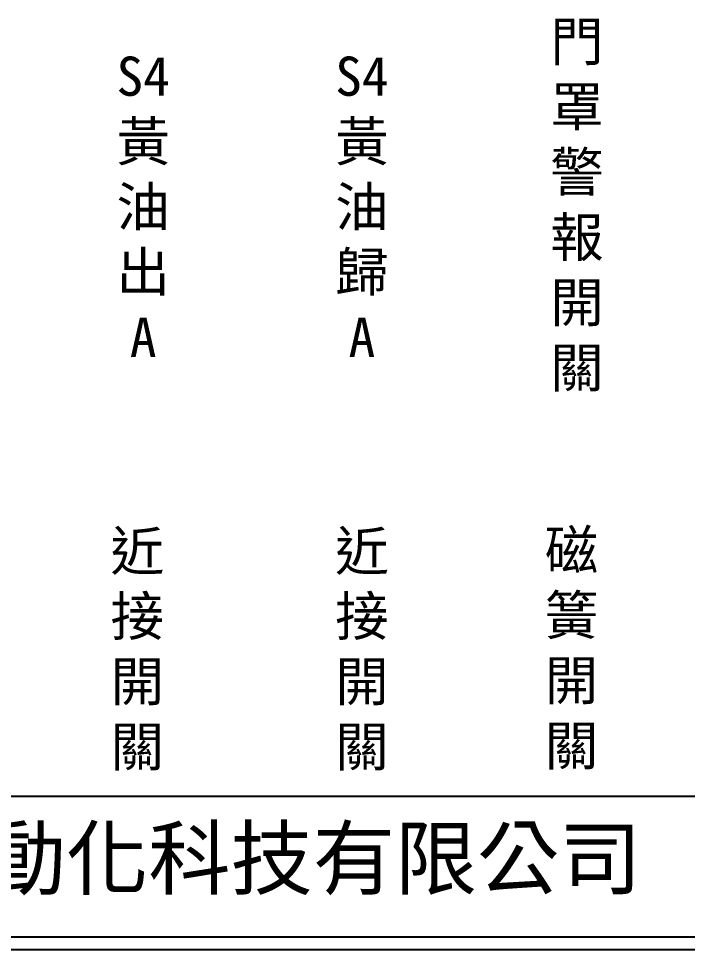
# Model space of a CAD drawing. Extents: x 325 to 612, y 3 to 207.
# Drawn here: x 391.9 to 458.5, y 3 to 95.7 of the extents above; entities that cross this region are included whole.
import ezdxf

# ---------------------------------------------------------------- set-up
doc = ezdxf.new("R2010")
doc.units = 0
doc.layers.add('圖框層', color=7, linetype='CONTINUOUS')
doc.layers.add('標尺寸層', color=3, linetype='CONTINUOUS')
doc.styles.add('CNS', font='romanc.shx', dxfattribs={"bigfont": 'chineset.shx'})
doc.styles.add('STSL', font='kaiu.ttf')

msp = doc.modelspace()

# ---------------------------------------------------------------- linework, layer by layer
at = {"layer": '圖框層', "color": 7}
for p, q in [((326.569, 18.25), (611.07, 18.25)), ((326.569, 4.25), (611.07, 4.25)), ((325.319, 3), (612.319, 3))]:
    msp.add_line(p, q, dxfattribs=at)

# ---------------------------------------------------------------- texts
at = {"layer": '圖框層', "color": 4, "style": 'STSL'}
msp.add_text('泓陞自動化科技有限公司', height=6, dxfattribs=at).set_placement((363.923, 9.076))
at = {"layer": '標尺寸層', "color": 7, "char_height": 3.9, "width": 4.96081, "attachment_point": 5, "style": 'CNS'}
for s, insert in [('{\\fDFKai-SB|b0|i0|c136|p65;門罩警報開關}', (447.532, 76.973)), ('{\\fDFKai-SB|b0|i0|c136|p65;S4黃油\\P出\\PA}', (404.327, 76.973)), ('{\\fDFKai-SB|b0|i0|c136|p65;S4黃油\\P歸\\PA}', (426.11, 76.973)), ('{\\fDFKai-SB|b0|i0|c136|p65;近接開關}', (403.742, 32.72)), ('{\\fDFKai-SB|b0|i0|c136|p65;近接開關}', (426.113, 32.72)), ('{\\fDFKai-SB|b0|i0|c136|p65;磁簧開關}', (446.984, 32.824))]:
    msp.add_mtext(s, dxfattribs=dict(at, insert=insert))

doc.saveas('drawing.dxf')
